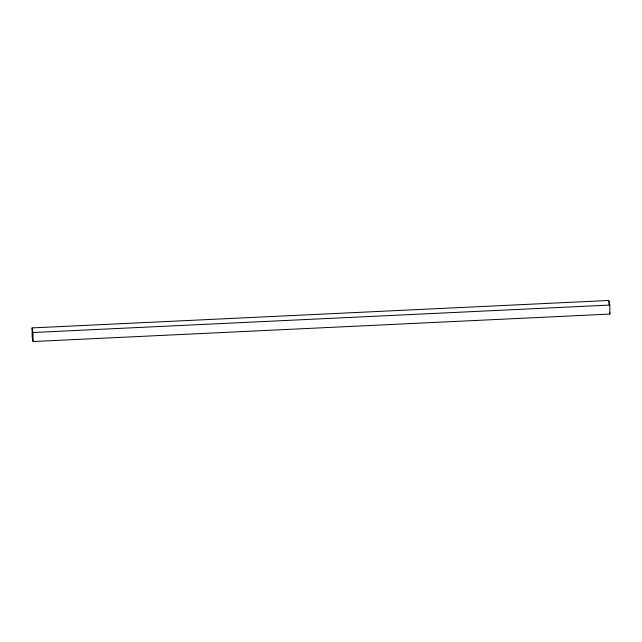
<?xml version="1.0" encoding="UTF-8"?>
<svg xmlns="http://www.w3.org/2000/svg" width="642" height="642" viewBox="0 0 642 642"><rect width="100%" height="100%" fill="white"/><g stroke="black" fill="none" stroke-linecap="round" stroke-linejoin="round"><path stroke-width="0.96" d="M32.1 327.918L608.929 300.464L609.812 305.062L609.9 314.082L33.071 341.536L32.188 336.938L32.1 327.918L32.983 332.516L33.071 341.536M32.983 332.516L609.812 305.062M609.547 312.245L609.9 314.082M608.937 301.467L608.969 304.477"/></g></svg>
